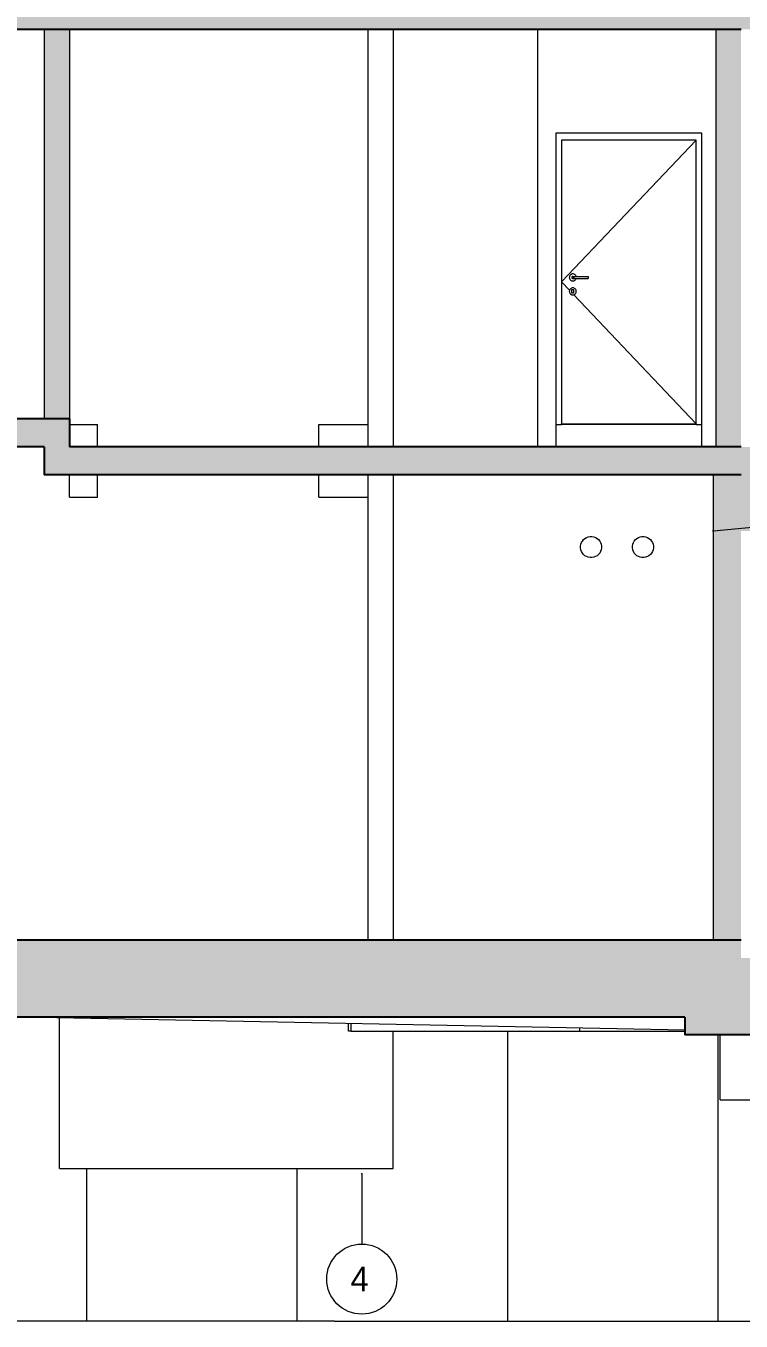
# Model space of a CAD drawing. Header units: metres. Extents: x -3.3 to 35.9, y -7 to 21.5.
# Drawn here: x 3.6 to 8.71, y -6.55 to 2.7 of the extents above; entities that cross this region are included whole.
import ezdxf

# ---------------------------------------------------------------- set-up
doc = ezdxf.new("R2010")
doc.units = ezdxf.units.M
doc.header["$MEASUREMENT"] = 0
doc.linetypes.add('Raster', pattern=[0.004, 0.002, -0.001, 0, -0.001])
doc.linetypes.add('Untersicht 1_1', pattern=[0.075, 0.025, -0.05])
for name, color, linetype in [('D_Schnitt D RB_1_000 Achsraster', 7, 'Continuous'), ('D_Schnitt D RB_1_111 Wand Aussen - Bohrpfahlwand 80', 7, 'Continuous'), ('D_Schnitt D RB_1_120 Wand Innen tragend', 7, 'Continuous'), ('D_Schnitt D RB_1_210 Decke', 7, 'Continuous'), ('D_Schnitt D RB_1_250 Träger Unterzug', 7, 'Continuous'), ('D_Schnitt D RB_1_260 Fundament', 7, 'Continuous'), ('D_Schnitt D RB_1_270 Deckendurchbruchsymbol', 7, 'Continuous'), ('D_Schnitt D RB_1_950 Polierplan Bemaßung', 7, 'Continuous')]:
    doc.layers.add(name, color=color, linetype=linetype)
doc.styles.add('ERSTELLTER_STIL_1', font='')
doc.styles.get('ERSTELLTER_STIL_1').set_extended_font_data('Eurostile')

msp = doc.modelspace()

# ---------------------------------------------------------------- hatches: boundary and pattern name
at = {"layer": 'D_Schnitt D RB_1_120 Wand Innen tragend', "linetype": 'Continuous', "lineweight": 0, "true_color": 0x000000}
for points in [[(3.915, 2.67), (3.735, 2.67), (3.735, -0.11), (3.915, -0.11)], [(8.705, -0.31), (8.705, 2.67), (8.525, 2.67), (8.525, -0.31)], [(8.505, -0.51), (8.505, -3.83), (8.705, -3.83), (8.705, -0.51)]]:
    msp.add_hatch(color=18, dxfattribs=at).paths.add_polyline_path(points)
at = {"layer": 'D_Schnitt D RB_1_210 Decke', "linetype": 'Continuous', "lineweight": 0, "true_color": 0x000000}
for points in [[(0.53, 2.67), (14.87, 2.67), (14.87, 2.87), (0.53, 2.87)], [(0.53, -0.11), (0.53, -0.31), (3.735, -0.31), (3.735, -0.11)], [(3.735, -0.51), (3.915, -0.51), (3.915, -0.11), (3.735, -0.11)], [(3.915, -0.51), (8.705, -0.51), (8.705, -0.31), (3.915, -0.31)]]:
    msp.add_hatch(color=18, dxfattribs=at).paths.add_polyline_path(points)
at = {"layer": 'D_Schnitt D RB_1_250 Träger Unterzug', "linetype": 'Continuous', "lineweight": 0, "true_color": 0x000000}
msp.add_hatch(color=18, dxfattribs=at).paths.add_polyline_path([(8.705, -0.31), (8.705, -0.91), (14.005, -0.91), (14.005, -0.76), (14.87, -0.76), (14.87, -0.31)])
at = {"layer": 'D_Schnitt D RB_1_260 Fundament', "linetype": 'Continuous', "lineweight": 0, "true_color": 0x000000}
for points in [[(0.6, -4.38), (8.705, -4.38), (8.705, -3.83), (0.6, -3.83)], [(8.305, -4.5074), (18.475, -4.5074), (18.475, -3.9573), (8.705, -3.9573), (8.705, -4.38), (8.305, -4.38)]]:
    msp.add_hatch(color=18, dxfattribs=at).paths.add_polyline_path(points)

# ---------------------------------------------------------------- linework, layer by layer
at = {"layer": 'D_Schnitt D RB_1_000 Achsraster', "color": 5, "linetype": 'Raster', "lineweight": 0, "ltscale": 1000}
msp.add_line((6, -5.5), (6, -6), dxfattribs=at)
at = {"layer": 'D_Schnitt D RB_1_000 Achsraster', "color": 5, "linetype": 'Continuous', "lineweight": 0, "ltscale": 1000}
msp.add_circle((6, -6.25), 0.25, dxfattribs=at)
at = {"layer": 'D_Schnitt D RB_1_000 Achsraster', "color": 5, "linetype": 'Raster', "lineweight": 0, "ltscale": 1000}
msp.add_point((6, -5.5), dxfattribs=at)
msp.add_point((6, -5.5), dxfattribs=at)
at = {"layer": 'D_Schnitt D RB_1_111 Wand Aussen - Bohrpfahlwand 80', "color": 7, "linetype": 'Continuous', "lineweight": 18, "ltscale": 1000}
for p, q in [((7.0398, -4.48), (7.0398, -6.55)), ((8.5398, -4.5074), (8.5398, -6.55)), ((4.0398, -6.55), (4.0398, -5.46)), ((5.5398, -6.55), (5.5398, -5.46)), ((4.0398, -6.55), (2.7398, -6.55)), ((5.5398, -6.55), (4.0398, -6.55)), ((5.806, -6.55), (5.5398, -6.55)), ((5.806, -6.55), (7.0398, -6.55)), ((7.0398, -6.55), (8.5398, -6.55)), ((8.5398, -6.55), (10.0398, -6.55))]:
    msp.add_line(p, q, dxfattribs=at)
at = {"layer": 'D_Schnitt D RB_1_120 Wand Innen tragend', "color": 7, "linetype": 'Continuous', "lineweight": 18, "ltscale": 1000}
for p, q in [((3.735, 2.67), (3.735, -0.11)), ((3.915, 2.67), (3.915, -0.11)), ((6.045, -0.31), (6.045, 2.67)), ((6.225, 2.67), (6.225, -0.31)), ((7.255, -0.31), (7.255, 2.67)), ((8.525, 2.67), (8.525, -0.31)), ((3.735, -0.51), (3.915, -0.51)), ((6.045, -3.83), (6.045, -0.51)), ((6.225, -0.51), (6.225, -3.83)), ((8.505, -0.51), (8.505, -3.83)), ((3.845, -4.91), (3.845, -4.3847)), ((5.905, -4.48), (5.905, -4.4259)), ((5.925, -4.48), (5.905, -4.48)), ((6.225, -4.91), (6.225, -4.48))]:
    msp.add_line(p, q, dxfattribs=at)
at = {"layer": 'D_Schnitt D RB_1_120 Wand Innen tragend', "color": 7, "linetype": 'Continuous', "lineweight": 13, "ltscale": 1000}
for p, q in [((8.425, 1.93), (7.385, 1.93)), ((7.385, 1.93), (7.385, -0.15)), ((8.385, 1.88), (7.425, 1.88)), ((7.425, 1.88), (7.425, -0.145)), ((8.385, 1.88), (7.425, 0.8675)), ((8.385, -0.145), (8.385, 1.88)), ((8.425, -0.15), (8.425, 1.93)), ((7.5007, 0.9246), (7.4964, 0.9235)), ((7.505, 0.925), (7.5007, 0.9246)), ((7.5093, 0.9246), (7.505, 0.925)), ((7.5136, 0.9235), (7.5093, 0.9246)), ((7.4814, 0.808), (7.425, 0.8675)), ((7.4804, 0.9043), (7.48, 0.9)), ((7.48, 0.9), (7.4804, 0.8957)), ((7.4815, 0.9086), (7.4804, 0.9043)), ((7.4804, 0.8957), (7.4815, 0.8914)), ((7.4833, 0.9125), (7.4815, 0.9086)), ((7.4815, 0.8914), (7.4833, 0.8875)), ((7.4858, 0.9161), (7.4833, 0.9125)), ((7.4833, 0.8875), (7.4858, 0.8839)), ((7.4889, 0.9192), (7.4858, 0.9161)), ((7.4858, 0.8839), (7.4889, 0.8808)), ((7.4925, 0.9217), (7.4889, 0.9192)), ((7.4889, 0.8808), (7.4925, 0.8783)), ((7.4964, 0.9235), (7.4925, 0.9217)), ((7.4925, 0.8783), (7.4964, 0.8765)), ((7.4964, 0.8765), (7.5007, 0.8754)), ((7.4981, 0.9012), (7.498, 0.9)), ((7.498, 0.9), (7.4981, 0.8988)), ((7.4984, 0.9024), (7.4981, 0.9012)), ((7.4981, 0.8988), (7.4984, 0.8976)), ((7.4989, 0.9035), (7.4984, 0.9024)), ((7.4984, 0.8976), (7.4989, 0.8965)), ((7.4996, 0.9045), (7.4989, 0.9035)), ((7.4989, 0.8965), (7.4996, 0.8955)), ((7.5005, 0.9054), (7.4996, 0.9045)), ((7.4996, 0.8955), (7.5005, 0.8946)), ((7.5015, 0.9061), (7.5005, 0.9054)), ((7.5005, 0.8946), (7.5015, 0.8939)), ((7.5007, 0.8754), (7.505, 0.875)), ((7.5014, 0.9012), (7.5013, 0.9)), ((7.5013, 0.9), (7.5014, 0.8988)), ((7.5016, 0.9024), (7.5014, 0.9012)), ((7.5014, 0.8988), (7.5016, 0.8976)), ((7.5026, 0.9066), (7.5015, 0.9061)), ((7.5015, 0.8939), (7.5026, 0.8934)), ((7.5021, 0.9035), (7.5016, 0.9024)), ((7.5016, 0.8976), (7.5021, 0.8965)), ((7.5027, 0.9045), (7.5021, 0.9035)), ((7.5021, 0.8965), (7.5027, 0.8955)), ((7.5038, 0.9069), (7.5026, 0.9066)), ((7.5026, 0.8934), (7.5038, 0.8931)), ((7.5035, 0.9054), (7.5027, 0.9045)), ((7.5027, 0.8955), (7.5035, 0.8946)), ((7.5044, 0.9061), (7.5035, 0.9054)), ((7.5035, 0.8946), (7.5044, 0.8939)), ((7.505, 0.907), (7.5038, 0.9069)), ((7.5038, 0.8931), (7.505, 0.893)), ((7.505, 0.907), (7.5075, 0.907)), ((7.505, 0.893), (7.5075, 0.893)), ((7.505, 0.875), (7.5093, 0.8754)), ((7.5075, 0.907), (7.5145, 0.907)), ((7.5075, 0.893), (7.5145, 0.893)), ((7.5093, 0.8754), (7.5136, 0.8765)), ((7.5111, 0.9024), (7.5109, 0.9012)), ((7.5109, 0.9012), (7.5109, 0.9)), ((7.5109, 0.9), (7.5109, 0.8988)), ((7.5109, 0.8988), (7.5111, 0.8976)), ((7.5114, 0.9035), (7.5111, 0.9024)), ((7.5111, 0.8976), (7.5114, 0.8965)), ((7.5117, 0.9045), (7.5114, 0.9035)), ((7.5114, 0.8965), (7.5117, 0.8955)), ((7.5122, 0.9054), (7.5117, 0.9045)), ((7.5117, 0.8955), (7.5122, 0.8946)), ((7.5127, 0.9061), (7.5122, 0.9054)), ((7.5122, 0.8946), (7.5127, 0.8939)), ((7.5175, 0.9217), (7.5136, 0.9235)), ((7.5136, 0.8765), (7.5175, 0.8783)), ((7.5145, 0.907), (7.524, 0.907)), ((7.5145, 0.893), (7.524, 0.893)), ((7.5211, 0.9192), (7.5175, 0.9217)), ((7.5175, 0.8783), (7.5211, 0.8808)), ((7.5242, 0.9161), (7.5211, 0.9192)), ((7.5211, 0.8808), (7.5242, 0.8839)), ((7.524, 0.907), (7.615, 0.907)), ((7.524, 0.893), (7.615, 0.893)), ((7.5267, 0.9125), (7.5242, 0.9161)), ((7.5242, 0.8839), (7.5267, 0.8875)), ((7.5285, 0.9086), (7.5267, 0.9125)), ((7.5267, 0.8875), (7.5285, 0.8914)), ((7.5289, 0.907), (7.5285, 0.9086)), ((7.5285, 0.8914), (7.5289, 0.893)), ((7.615, 0.907), (7.615, 0.9069)), ((7.615, 0.9069), (7.615, 0.9066)), ((7.615, 0.9066), (7.615, 0.9061)), ((7.615, 0.9061), (7.615, 0.9054)), ((7.615, 0.9054), (7.615, 0.9045)), ((7.615, 0.9045), (7.615, 0.9035)), ((7.615, 0.9035), (7.615, 0.9024)), ((7.615, 0.9024), (7.615, 0.9012)), ((7.615, 0.9012), (7.615, 0.9)), ((7.615, 0.9), (7.615, 0.8988)), ((7.615, 0.8988), (7.615, 0.8976)), ((7.615, 0.8976), (7.615, 0.8965)), ((7.615, 0.8965), (7.615, 0.8955)), ((7.615, 0.8955), (7.615, 0.8946)), ((7.615, 0.8946), (7.615, 0.8939)), ((7.615, 0.8939), (7.615, 0.8934)), ((7.615, 0.8934), (7.615, 0.8931)), ((7.615, 0.8931), (7.615, 0.893)), ((7.4804, 0.8043), (7.48, 0.8)), ((7.48, 0.8), (7.4804, 0.7957)), ((7.4815, 0.8086), (7.4804, 0.8043)), ((7.4804, 0.7957), (7.4815, 0.7914)), ((7.4833, 0.8125), (7.4815, 0.8086)), ((7.4815, 0.7914), (7.4833, 0.7875)), ((7.4858, 0.8161), (7.4833, 0.8125)), ((7.4833, 0.7875), (7.4858, 0.7839)), ((7.4889, 0.8192), (7.4858, 0.8161)), ((7.4858, 0.7839), (7.4889, 0.7808)), ((7.4925, 0.8217), (7.4889, 0.8192)), ((7.4889, 0.7808), (7.4925, 0.7783)), ((7.4964, 0.8235), (7.4925, 0.8217)), ((7.4925, 0.7783), (7.4964, 0.7765)), ((7.5007, 0.8246), (7.4964, 0.8235)), ((7.4964, 0.7765), (7.5007, 0.7754)), ((7.499, 0.787), (7.499, 0.813)), ((7.499, 0.813), (7.511, 0.813)), ((7.5013, 0.787), (7.499, 0.7895)), ((7.511, 0.787), (7.499, 0.787)), ((7.505, 0.825), (7.5007, 0.8246)), ((7.5007, 0.7754), (7.505, 0.775)), ((7.5093, 0.8246), (7.505, 0.825)), ((7.505, 0.775), (7.5093, 0.7754)), ((7.5136, 0.8235), (7.5093, 0.8246)), ((7.5093, 0.7754), (7.5136, 0.7765)), ((7.511, 0.813), (7.511, 0.787)), ((8.385, -0.145), (7.5117, 0.776)), ((7.5175, 0.8217), (7.5136, 0.8235)), ((7.5136, 0.7765), (7.5175, 0.7783)), ((7.5211, 0.8192), (7.5175, 0.8217)), ((7.5175, 0.7783), (7.5211, 0.7808)), ((7.5242, 0.8161), (7.5211, 0.8192)), ((7.5211, 0.7808), (7.5242, 0.7839)), ((7.5267, 0.8125), (7.5242, 0.8161)), ((7.5242, 0.7839), (7.5267, 0.7875)), ((7.5285, 0.8086), (7.5267, 0.8125)), ((7.5267, 0.7875), (7.5285, 0.7914)), ((7.5296, 0.8043), (7.5285, 0.8086)), ((7.5285, 0.7914), (7.5296, 0.7957)), ((7.53, 0.8), (7.5296, 0.8043)), ((7.5296, 0.7957), (7.53, 0.8)), ((7.385, -0.15), (7.385, -0.31)), ((7.385, -0.15), (7.415, -0.15)), ((7.415, -0.15), (7.425, -0.15)), ((7.425, -0.145), (8.385, -0.145)), ((7.425, -0.15), (7.425, -0.145)), ((8.385, -0.15), (7.425, -0.15)), ((7.455, -0.15), (7.455, -0.145)), ((8.355, -0.145), (8.355, -0.15)), ((8.385, -0.145), (8.385, -0.15)), ((8.385, -0.15), (8.395, -0.15)), ((8.395, -0.15), (8.425, -0.15)), ((8.425, -0.31), (8.425, -0.15))]:
    msp.add_line(p, q, dxfattribs=at)
at = {"layer": 'D_Schnitt D RB_1_120 Wand Innen tragend', "color": 16, "linetype": 'Continuous', "lineweight": 13, "ltscale": 1000, "true_color": 0x7e0000}
for p, q in [((7.56, -1.0184), (7.5623, -1.0055)), ((7.5623, -1.0055), (7.5668, -0.9932)), ((7.5668, -0.9932), (7.5733, -0.9818)), ((7.5733, -0.9818), (7.5818, -0.9718)), ((7.5818, -0.9718), (7.5918, -0.9633)), ((7.5918, -0.9633), (7.6032, -0.9568)), ((7.6032, -0.9568), (7.6155, -0.9523)), ((7.6155, -0.9523), (7.6284, -0.95)), ((7.6284, -0.95), (7.635, -0.95)), ((7.635, -0.95), (7.6416, -0.95)), ((7.6416, -0.95), (7.6545, -0.9523)), ((7.6545, -0.9523), (7.6668, -0.9568)), ((7.6668, -0.9568), (7.6782, -0.9633)), ((7.6782, -0.9633), (7.6882, -0.9718)), ((7.6882, -0.9718), (7.6967, -0.9818)), ((7.6967, -0.9818), (7.7032, -0.9932)), ((7.7032, -0.9932), (7.7077, -1.0055)), ((7.7077, -1.0055), (7.71, -1.0184)), ((7.93, -1.0184), (7.9323, -1.0055)), ((7.9323, -1.0055), (7.9368, -0.9932)), ((7.9368, -0.9932), (7.9433, -0.9818)), ((7.9433, -0.9818), (7.9518, -0.9718)), ((7.9518, -0.9718), (7.9618, -0.9633)), ((7.9618, -0.9633), (7.9732, -0.9568)), ((7.9732, -0.9568), (7.9855, -0.9523)), ((7.9855, -0.9523), (7.9984, -0.95)), ((7.9984, -0.95), (8.005, -0.95)), ((8.005, -0.95), (8.0116, -0.95)), ((8.0116, -0.95), (8.0245, -0.9523)), ((8.0245, -0.9523), (8.0368, -0.9568)), ((8.0368, -0.9568), (8.0482, -0.9633)), ((8.0482, -0.9633), (8.0582, -0.9718)), ((8.0582, -0.9718), (8.0667, -0.9818)), ((8.0667, -0.9818), (8.0732, -0.9932)), ((8.0732, -0.9932), (8.0777, -1.0055)), ((8.0777, -1.0055), (8.08, -1.0184)), ((7.56, -1.025), (7.56, -1.0184)), ((7.56, -1.0316), (7.56, -1.025)), ((7.5623, -1.0445), (7.56, -1.0316)), ((7.5668, -1.0568), (7.5623, -1.0445)), ((7.5733, -1.0682), (7.5668, -1.0568)), ((7.5818, -1.0782), (7.5733, -1.0682)), ((7.5918, -1.0867), (7.5818, -1.0782)), ((7.6032, -1.0932), (7.5918, -1.0867)), ((7.6155, -1.0977), (7.6032, -1.0932)), ((7.6284, -1.1), (7.6155, -1.0977)), ((7.635, -1.1), (7.6284, -1.1)), ((7.6416, -1.1), (7.635, -1.1)), ((7.6545, -1.0977), (7.6416, -1.1)), ((7.6668, -1.0932), (7.6545, -1.0977)), ((7.6782, -1.0867), (7.6668, -1.0932)), ((7.6882, -1.0782), (7.6782, -1.0867)), ((7.6967, -1.0682), (7.6882, -1.0782)), ((7.7032, -1.0568), (7.6967, -1.0682)), ((7.7077, -1.0445), (7.7032, -1.0568)), ((7.71, -1.0316), (7.7077, -1.0445)), ((7.71, -1.0184), (7.71, -1.025)), ((7.71, -1.025), (7.71, -1.0316)), ((7.93, -1.025), (7.93, -1.0184)), ((7.93, -1.0316), (7.93, -1.025)), ((7.9323, -1.0445), (7.93, -1.0316)), ((7.9368, -1.0568), (7.9323, -1.0445)), ((7.9433, -1.0682), (7.9368, -1.0568)), ((7.9518, -1.0782), (7.9433, -1.0682)), ((7.9618, -1.0867), (7.9518, -1.0782)), ((7.9732, -1.0932), (7.9618, -1.0867)), ((7.9855, -1.0977), (7.9732, -1.0932)), ((7.9984, -1.1), (7.9855, -1.0977)), ((8.005, -1.1), (7.9984, -1.1)), ((8.0116, -1.1), (8.005, -1.1)), ((8.0245, -1.0977), (8.0116, -1.1)), ((8.0368, -1.0932), (8.0245, -1.0977)), ((8.0482, -1.0867), (8.0368, -1.0932)), ((8.0582, -1.0782), (8.0482, -1.0867)), ((8.0667, -1.0682), (8.0582, -1.0782)), ((8.0732, -1.0568), (8.0667, -1.0682)), ((8.0777, -1.0445), (8.0732, -1.0568)), ((8.08, -1.0316), (8.0777, -1.0445)), ((8.08, -1.0184), (8.08, -1.025)), ((8.08, -1.025), (8.08, -1.0316))]:
    msp.add_line(p, q, dxfattribs=at)
at = {"layer": 'D_Schnitt D RB_1_210 Decke', "color": 7, "linetype": 'Continuous', "lineweight": 25, "ltscale": 1000}
for p, q in [((3.735, 2.67), (0.71, 2.67)), ((3.915, 2.67), (3.735, 2.67)), ((8.525, 2.67), (3.915, 2.67)), ((8.705, 2.67), (8.525, 2.67)), ((3.735, -0.11), (0.71, -0.11)), ((3.915, -0.11), (3.735, -0.11)), ((3.915, -0.11), (3.915, -0.31)), ((3.735, -0.31), (0.6, -0.31)), ((3.735, -0.31), (3.735, -0.51)), ((8.525, -0.31), (3.915, -0.31)), ((8.705, -0.31), (8.525, -0.31)), ((3.915, -0.51), (3.735, -0.51)), ((8.505, -0.51), (3.915, -0.51)), ((8.705, -0.51), (8.505, -0.51))]:
    msp.add_line(p, q, dxfattribs=at)
at = {"layer": 'D_Schnitt D RB_1_260 Fundament', "color": 7, "linetype": 'Continuous', "lineweight": 25, "ltscale": 1000}
for p, q in [((8.505, -3.83), (0.6, -3.83)), ((8.705, -3.83), (8.505, -3.83)), ((8.305, -4.38), (0.6, -4.38)), ((8.305, -4.38), (8.305, -4.5074)), ((18.475, -4.5074), (8.305, -4.5074))]:
    msp.add_line(p, q, dxfattribs=at)
at = {"layer": 'D_Schnitt D RB_1_260 Fundament', "color": 7, "linetype": 'Continuous', "lineweight": 18, "ltscale": 1000}
for p in [(3.705, -4.38), (8.305, -4.4739)]:
    msp.add_line(p, (3.705, -4.3819), dxfattribs=at)
at = {"layer": 'D_Schnitt D RB_1_260 Fundament', "color": 7, "linetype": 'Continuous', "lineweight": 13, "ltscale": 1000}
for p, q in [((5.925, -4.48), (5.925, -4.4263)), ((5.925, -4.48), (7.555, -4.48)), ((7.555, -4.48), (7.555, -4.4589)), ((7.555, -4.48), (8.305, -4.48)), ((8.555, -4.97), (8.555, -4.5074)), ((3.845, -5.46), (3.845, -4.91)), ((6.225, -5.46), (6.225, -4.91)), ((8.555, -4.97), (13.085, -4.97)), ((3.845, -5.46), (6.225, -5.46))]:
    msp.add_line(p, q, dxfattribs=at)
at = {"layer": 'D_Schnitt D RB_1_270 Deckendurchbruchsymbol', "color": 7, "linetype": 'Continuous', "lineweight": 13, "ltscale": 1000}
for p, q in [((3.915, -0.15), (4.115, -0.15)), ((4.115, -0.31), (4.115, -0.15)), ((5.695, -0.15), (6.045, -0.15)), ((5.695, -0.31), (5.695, -0.15)), ((3.915, -0.67), (3.915, -0.51)), ((4.115, -0.67), (4.115, -0.51)), ((5.695, -0.67), (5.695, -0.51)), ((3.915, -0.67), (4.115, -0.67)), ((5.695, -0.67), (6.045, -0.67))]:
    msp.add_line(p, q, dxfattribs=at)
at = {"layer": 'D_Schnitt D RB_1_950 Polierplan Bemaßung', "color": 7, "linetype": 'Untersicht 1_1', "lineweight": 13, "ltscale": 1000}
msp.add_line((8.5075, -0.9098), (14.87, -0.31), dxfattribs=at)
at = {"layer": 'D_Schnitt D RB_1_950 Polierplan Bemaßung', "color": 7, "linetype": 'Continuous', "lineweight": 13, "ltscale": 1000}
msp.add_circle((8.505, -0.91), 0.0025, dxfattribs=at)

# ---------------------------------------------------------------- texts
at = {"layer": 'D_Schnitt D RB_1_000 Achsraster', "color": 5, "linetype": 'Continuous', "lineweight": 0, "insert": (5.9195, -6.1625), "char_height": 0.175, "attachment_point": 1, "style": 'ERSTELLTER_STIL_1'}
msp.add_mtext('\\A1;{\\pql;\\pt0;\\fEurostile|b0|i0|c0|p0;\\W1.000000;4}', dxfattribs=at)

doc.saveas('drawing.dxf')
